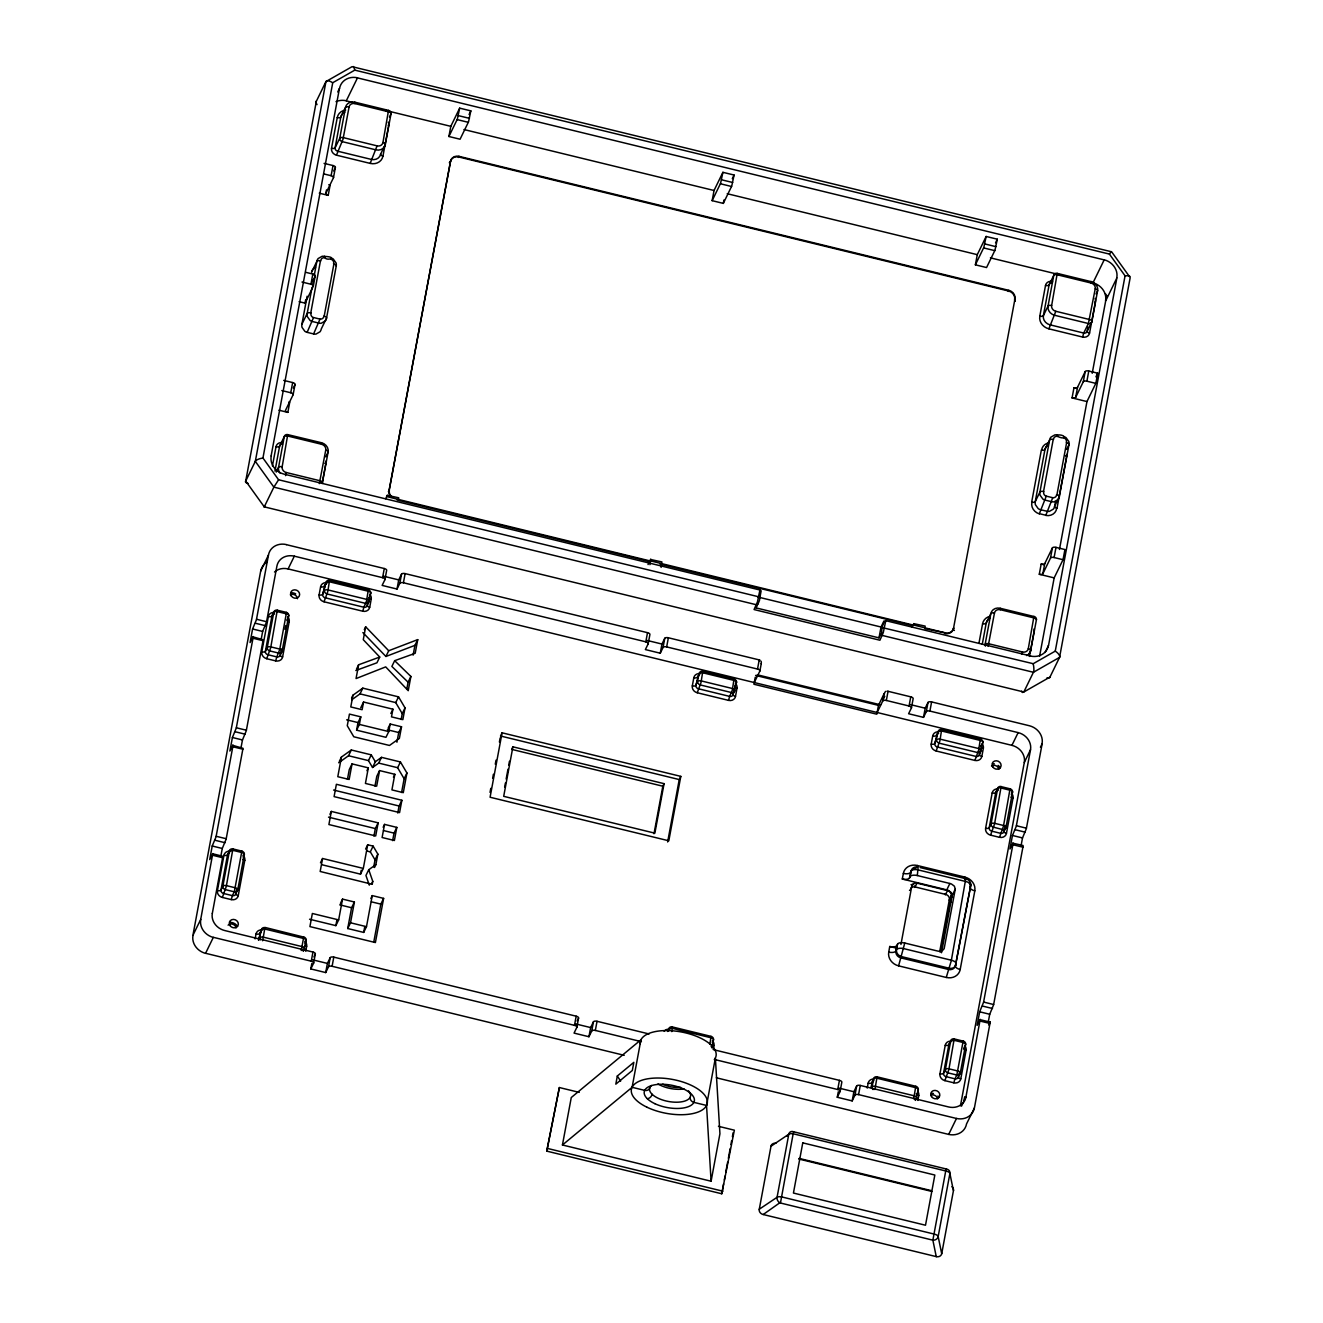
<?xml version="1.0" encoding="UTF-8"?>
<svg xmlns="http://www.w3.org/2000/svg" width="1323" height="1323" viewBox="0 0 1323 1323"><rect width="100%" height="100%" fill="white"/><g stroke="black" fill="none" stroke-linecap="round" stroke-linejoin="round"><path stroke-width="1.5" d="M1030.518 655.96L885.782 620.685C882.921 621.165 880.407 632.559 882.259 635.437L1033.428 672.282L1059.558 657.382L1130.189 277.598L1111.634 251.8L352.067 66.663L325.954 81.563L316.346 101.276L245.714 481.059L264.269 506.858L1023.82 691.995L1049.949 677.095L1059.558 657.382M458.37 156.494L458.453 157.42L459.114 156.362L1008.903 290.365A7.607 6.764 26 0 1 1014.973 298.866L953.47 628.574A4.63 2.067 10.5 0 0 954.396 630.459M1008.176 290.498L1008.308 291.424L1008.903 290.365M945.284 893.62L945.333 894.844L947.549 890.594L917.021 883.152A4.63 4.101 26 0 0 911.795 886.129L900.946 944.457M964.599 879.299L964.93 877.099L917.269 865.49A12.271 10.882 26 0 0 903.361 873.445L902.286 879.018L946.772 889.866A8.517 7.558 26 0 1 948.442 890.429L951.27 892.562L952.196 895.125L941.513 952.742M920.113 867.557L965.773 878.704A6.168 5.474 26 0 1 970.735 885.567L955.471 965.525A6.135 5.441 26 0 1 948.508 969.478L900.847 957.885A6.135 5.441 26 0 1 895.919 951.005L897.556 944.126A6.168 2.762 10.5 0 1 904.767 943.034L937.329 950.972A8.517 7.558 26 0 0 939.065 951.22L942.389 950.609L944.159 948.707L955.272 889.122L954.379 886.178L951.551 884.062A8.517 7.558 26 0 0 949.881 883.483L917.319 875.545A6.168 2.762 10.5 0 0 910.108 876.653L909.496 877.926A6.168 2.762 10.5 0 1 902.286 879.018M914.805 885.864L914.805 887.402L917.021 883.152M916.988 867.293L917.269 865.49M1052.331 282.394L1052.463 281.485A6.135 5.441 26 0 0 1045.517 285.47L1039.795 316.18A3.093 1.373 10.5 0 0 1043.384 315.618L1048.048 306.076L1053.753 275.366A3.093 2.745 26 0 1 1057.242 273.381L1051.653 305.53A5.143 4.564 26 0 0 1055.804 311.285L1089.524 319.521A3.093 1.373 10.5 0 1 1091.888 321.522L1087.225 331.064A3.059 2.729 26 0 1 1083.735 333.049L1082.611 337.051L1048.891 328.832A11.279 10.022 26 0 1 1039.828 316.18M881.019 633.717L879.001 637.868L756.128 607.919C756.591 605.223 761.965 598.856 758.674 596.789L278.591 479.769L262.946 458.006L332.734 82.721L354.779 70.136L1109.402 254.082L1125.063 275.829L1055.258 651.131A6.466 2.944 35.8 0 1 1059.789 656.985M324.631 256.232C324.267 262.334 340.259 257.059 324.532 256.414A6.119 5.424 26 0 0 322.068 256.298L318.148 258.547A8.054 7.144 26 0 0 316.875 261.359L311.583 272.191A8.054 7.144 26 0 1 312.856 269.379L315.519 267.444M1053.555 439.434A3.787 3.357 26 0 1 1057.408 436.309C1066.785 440.906 1065.958 434.027 1057.275 435.019A6.119 5.424 26 0 0 1054.811 434.903L1050.892 437.152A8.054 7.144 26 0 0 1049.619 439.964L1044.955 449.506L1035.264 501.599A8.054 7.144 26 0 0 1035.429 504.758L1038.224 508.644A6.119 5.424 26 0 0 1040.506 509.686L1046.973 511.257A6.119 5.424 26 0 0 1049.42 511.373L1053.356 509.123A8.054 7.144 26 0 0 1054.629 506.312L1059.293 496.77L1068.984 444.677A8.054 7.144 26 0 0 1068.819 441.518L1066.024 437.632A6.119 5.424 26 0 0 1063.742 436.59L1063.791 436.491M268.453 555.114L260.681 571.056L192.91 935.378L200.699 919.435L212.771 853.583L209.712 859.586L212.226 846.009L216.062 836.798L232.848 746.519L232.914 745.047L229.888 751.067L232.418 737.506L236.288 728.03L253.073 637.785L253.106 636.528L250.064 642.565L252.594 628.987L256.414 619.776L268.453 555.114A15.975 14.189 26 0 1 286.396 544.58M345.7 110.041A11.279 10.022 26 0 0 337.249 117.598L331.511 148.308A3.093 1.373 10.5 0 0 335.116 147.746L339.779 138.204L345.485 107.477A3.093 1.373 10.5 0 1 349.09 106.931A5.143 4.564 26 0 1 354.928 103.607L354.812 102.169A8.269 7.343 26 0 0 345.485 107.477L340.821 117.036L335.116 147.746A3.059 2.729 26 0 0 337.58 151.186L371.316 159.405A8.269 7.343 26 0 0 380.644 154.08L385.291 144.538L391.013 113.828A3.093 2.745 26 0 0 388.532 110.388L354.812 102.169M212.325 913.383L222.859 856.295L212.556 853.732M220.842 856.213L222.281 848.473L226.117 839.245L243.002 748.305L232.683 745.329M241.018 747.71L242.473 739.954L246.293 730.743L263.178 639.786L252.875 636.81M325.772 456.832L328.104 452.053A3.093 1.373 10.5 0 0 325.756 450.052A5.143 4.564 26 0 0 321.588 444.296L321.539 442.742A8.269 7.343 26 0 1 328.104 452.053L322.399 482.763A3.093 2.745 26 0 1 322.134 483.474M398.57 499.482L398.703 497.795L387.275 495.331L385.638 498.705M649.94 564.656L650.751 559.199L648.038 564.557M925.042 627.813L925.157 626.093L913.763 623.646L912.109 627.036M1057.391 436.458L1057.391 434.837M1091.078 283.023L1091.012 281.485A8.269 7.343 26 0 1 1097.594 290.812L1091.888 321.522A3.093 2.745 26 0 1 1088.399 323.507L1083.735 333.049L1050.015 324.83A8.269 7.343 26 0 1 1043.384 315.618L1049.106 284.908L1053.753 275.366A3.093 1.373 10.5 0 1 1057.358 274.804L1091.078 283.023A5.143 4.564 26 0 1 1095.229 288.794A3.093 1.373 10.5 0 1 1097.594 290.812L1096.039 293.987M961.49 1106.177L965.922 1097.065L980.211 1019.371L977.151 1025.375L979.665 1011.797L983.551 1002.321L1012.905 844.487L1013.005 843.032L1009.945 849.035L1012.459 835.475L1016.279 826.263L1030.518 749.728A15.396 13.66 26 0 0 1018.148 732.611L929.904 711.079A3.093 1.373 10.5 0 0 926.298 711.625L923.504 717.364L908.603 713.742L911.415 708.003L913.118 698.842A3.093 1.373 10.5 0 0 910.753 696.841L888.047 691.301A3.093 1.373 10.5 0 0 887.27 691.168M716.338 1077.782L948.69 1134.406A15.975 14.189 26 0 0 966.534 1123.938L974.406 1108.013L990.249 1021.819L988.595 1024.945M988.281 1022.001L989.72 1014.261L993.606 1004.769L1023.026 846.488L1023.043 845.496L1012.79 843.198M245.714 481.059L255.322 461.363L325.954 81.563M271.116 455.922L339.449 88.443L337.729 91.982M272.439 465.911L276.011 446.711A6.135 5.441 26 0 1 282.394 442.643M299.097 301.677L305.051 303.132L305.679 299.742M328.799 184.707A3.093 1.373 10.5 0 0 330.105 185.17L328.203 195.357A3.093 1.373 10.5 0 1 325.855 193.34L326.483 189.95M331.031 257.886L330.982 258.002A6.119 5.424 26 0 1 333.28 259.027L336.059 262.913A8.054 7.144 26 0 1 336.224 266.072L326.533 318.165L321.257 328.997A8.054 7.144 26 0 1 319.984 331.808L316.048 334.058A6.119 5.424 26 0 1 313.601 333.925L307.134 332.354A6.119 5.424 26 0 1 304.852 331.312L302.057 327.442A8.054 7.144 26 0 1 301.909 324.267L307.118 296.22M274.969 471.12L279.616 446.165L284.28 436.607A3.093 2.745 26 0 1 287.752 434.622L282.163 466.771A5.143 4.564 26 0 0 286.314 472.526L320.034 480.762A3.093 1.373 10.5 0 1 322.399 482.763M288.943 401.944A3.093 1.373 10.5 0 0 289.737 402.209L287.852 412.379A3.093 1.373 10.5 0 1 285.487 410.378L293.111 394.75A3.093 1.373 10.5 0 0 290.762 392.749L292.648 382.562L283.717 380.396M305.051 303.132L313.303 286.231A3.093 1.373 10.5 0 0 310.938 284.23L312.823 274.059L305.679 272.306M325.855 193.34L333.479 177.712A3.093 1.373 10.5 0 0 331.114 175.711L333.016 165.54L324.069 163.374M312.03 287.405L307.184 313.452A8.054 7.144 26 0 0 307.349 316.61L310.128 320.497A6.119 5.424 26 0 0 312.426 321.522L318.876 323.11A6.119 5.424 26 0 0 321.34 323.225L325.26 320.976A8.054 7.144 26 0 0 326.533 318.165A3.093 1.373 10.5 0 0 324.185 316.164L333.876 264.071A3.093 1.373 10.5 0 1 336.224 266.072M312.774 283.403L313.518 279.385M314.262 275.382L316.858 261.359A3.093 1.373 10.5 0 1 320.464 260.813L310.773 312.889A3.093 1.373 10.5 0 0 307.184 313.452L301.892 324.267M293.111 394.75L295.012 384.563A3.093 1.373 10.5 0 0 292.648 382.562M313.303 286.231L315.188 276.06A3.093 1.373 10.5 0 0 312.823 274.059M333.479 177.712L335.364 167.541A3.093 1.373 10.5 0 0 333.016 165.54M349.09 106.931L342.988 139.345L336.455 155.171L370.175 163.391A11.279 10.022 26 0 0 382.959 156.081L388.714 125.371A3.093 1.373 10.5 0 1 388.168 125.222M261.21 639.191L262.649 631.435L266.469 622.223L276.92 566.046A15.396 13.66 26 0 1 294.334 556.189M238.223 895.638A6.135 5.441 26 0 1 231.277 899.607L222.347 897.441A6.135 5.441 26 0 1 217.419 890.561L223.951 855.303A3.093 1.373 10.5 0 0 227.556 854.741A3.059 2.729 26 0 1 229.59 852.74M266.75 658.705A6.135 5.441 26 0 1 261.805 651.842L268.354 616.568A6.135 5.441 26 0 1 274.44 612.466M236.619 889.717L235.891 893.637A3.059 2.729 26 0 1 232.401 895.621L231.277 899.623M281.386 649.047L280.278 654.918A3.059 2.729 26 0 1 276.805 656.903L275.68 660.888L266.733 658.722L270.702 647.708L277.301 610.201A3.093 2.745 26 0 0 273.811 612.185L271.943 616.022L265.394 651.28A3.059 2.729 26 0 0 267.874 654.72L276.805 656.903L279.699 649.61L286.529 612.4L277.301 610.201M285.024 629.45L285.751 625.531M243.002 855.253A6.135 5.441 26 0 1 244.788 860.38L238.239 895.638A3.093 1.373 10.5 0 1 235.891 893.637L237.76 889.817L244.308 854.542A3.093 2.745 26 0 0 241.844 851.119L232.898 848.936A3.093 2.745 26 0 0 229.425 850.921L227.556 854.741L220.991 890.015A3.059 2.729 26 0 0 223.471 893.438L232.401 895.638L234.336 891.685L241.894 851.003M275.68 660.872A6.135 5.441 26 0 0 282.626 656.919L289.208 621.645A6.135 5.441 26 0 0 287.819 616.965M325.756 450.052L319.339 483.606M322.233 482.796L325.805 463.612A11.279 10.022 26 0 0 325.905 461.099M255.107 938.883L256.017 934.005A3.093 1.373 10.5 0 0 259.622 933.459A3.059 2.729 26 0 1 261.359 931.541M369.696 607.24A6.135 5.441 26 0 1 362.75 611.209L324.036 601.783A6.135 5.441 26 0 1 319.108 594.92L320.596 586.767A3.093 1.373 10.5 0 0 324.201 586.221A3.059 2.729 26 0 1 326.07 584.253M258.415 939.975L261.491 929.622A3.093 2.745 26 0 1 264.964 927.638L262.632 940.752M448.91 136.501L450.796 126.33L459.676 108.155L470.839 110.867L468.524 121.865L460.073 139.229L448.91 136.501L457.345 119.153L459.676 108.155M367.976 601.998L367.364 605.239A3.059 2.729 26 0 1 363.891 607.224L362.75 611.226M388.367 491.61A4.63 2.067 10.5 0 0 389.028 490.982L450.531 161.29L389.028 490.982A7.607 6.764 26 0 0 390.765 496.869M367.695 844.802L363.312 868.417L322.58 858.495L320.166 871.477L372.226 884.293L372.772 881.35L368.737 869.74L375.881 864.63L377.849 854.129L373.119 846.125L367.695 844.802L365.595 849.101M331.345 811.429L328.898 824.543L375.699 835.954L378.146 822.84L331.345 811.429L329.94 814.307M375.335 761.767L371.267 754.854L351.323 749.992L341.45 757.037L337.795 776.7L349.156 779.462L352.05 763.884L368.323 767.853L365.429 783.431L376.675 786.176L379.585 770.581L394.833 774.302L391.922 789.897L403.283 792.659L406.938 772.996L400.439 761.965L381.504 757.351L375.335 761.767L372.54 767.505L368.472 760.609L348.528 755.747L338.655 762.776M352.96 695.187L350.777 706.945L362.122 709.707L363.56 702.033L392.931 709.194L391.492 716.868L402.853 719.629L405.036 707.888L398.537 696.857L362.816 688.142L352.96 695.187L351.554 698.064M394.667 660.69L415.19 653.297L417.737 639.621L388.714 650.734L365.677 626.804L363.279 639.687L379.734 657.051L358.616 664.774L356.052 678.567L385.704 666.891L408.228 690.689L410.891 676.45L394.667 660.69L391.873 666.428L408.079 682.188L406.756 689.316M305.745 951.237L306.655 946.342A6.135 5.441 26 0 0 304.869 941.215M369.845 594.424A6.135 5.441 26 0 1 371.217 599.104L369.729 607.257A3.093 1.373 10.5 0 1 367.364 605.239L370.738 593.283A3.093 2.745 26 0 0 368.274 589.843L329.543 580.4A3.093 2.745 26 0 0 326.07 582.385L322.68 594.358A3.059 2.729 26 0 0 325.16 597.781L363.875 607.24L366.504 601.105L368.323 589.744M649.13 1033.974L597.037 1021.29A3.093 1.373 10.5 0 0 593.432 1021.836L591.728 1030.997L588.933 1036.736L574.05 1033.098L576.845 1027.359L578.548 1018.197A3.093 1.373 10.5 0 0 576.183 1016.196L333.793 957.124A3.093 1.373 10.5 0 0 330.204 957.67L328.501 966.832L325.69 972.57L310.806 968.932L313.601 963.194A3.093 1.373 10.5 0 0 311.252 961.193L312.956 952.047L224.712 930.532A15.396 13.66 26 0 1 212.308 913.383M759.518 660.987L759.948 660.127A3.093 1.373 10.5 0 0 759.22 659.912L668.363 637.769A3.093 1.373 10.5 0 0 664.758 638.314L663.055 647.476L660.26 653.215L645.376 649.576L648.171 643.838L649.874 634.676A3.093 1.373 10.5 0 0 647.509 632.675L405.119 573.603A3.093 1.373 10.5 0 0 401.531 574.149L399.827 583.311L397.016 589.049L382.132 585.411L384.927 579.672A3.093 1.373 10.5 0 0 382.579 577.671L384.282 568.526L286.38 544.663M310.806 968.932L311.831 963.442M347.436 779.363L349.255 769.622L352.05 763.884M390.169 724.012L388.764 731.586L385.952 737.324L356.598 730.164L358.004 722.59L360.799 716.851L349.437 714.089L347.271 725.732L353.787 736.762L389.491 745.461L399.364 738.416L401.531 726.774L390.169 724.012L388.069 728.312M313.601 963.194L315.304 954.048A3.093 1.373 10.5 0 0 312.956 952.047M384.927 579.672L386.63 570.527A3.093 1.373 10.5 0 0 384.282 568.526M356.598 730.164L359.393 724.425L360.799 716.851M325.69 972.57L327.393 963.409L330.204 957.67M397.016 589.049L398.719 579.887L401.531 574.149M309.565 919.237L335.86 925.637L336.902 919.965M338.655 919.898L342.525 899.111L354.399 902.005L350.529 922.793L347.717 928.531L363.693 932.417L366.488 926.679L372.259 895.605L383.62 898.383L375.401 942.555L309.913 926.596L312.36 913.482L338.655 919.898L335.86 925.637M328.501 966.832A3.093 1.373 10.5 0 1 332.106 966.286L333.793 957.124M399.827 583.311A3.093 1.373 10.5 0 1 403.432 582.765L405.119 573.603M347.717 928.531L351.587 907.743L354.399 902.005M374.971 786.077L376.774 776.336L379.585 770.581M321.721 864.696L360.517 874.156L361.245 870.22M373.946 836.07L375.335 828.578L378.146 822.84M373.731 866.863L375.037 859.867L377.849 854.129M396.917 742.22L398.719 732.529L401.531 726.774M401.15 719.497L402.242 713.626L405.036 707.888M413.123 655.133L414.926 645.359L417.737 639.621M363.693 932.417L364.768 926.596M384.546 824.394L382.099 837.509L394.386 840.502L396.817 827.388L384.546 824.394L383.141 827.272M373.731 942.274L380.826 904.122L383.62 898.383M392.633 840.618L394.022 833.126L396.817 827.388M397.76 813.033L399.066 806.005L401.878 800.266L336.389 784.291L334.091 796.611L399.579 812.587L401.878 800.266M401.58 792.51L404.143 778.751L406.938 772.996M490.039 792.378L490.783 788.343M492.652 778.271L493.413 774.253M495.282 764.181L496.026 760.163M499.399 742.038L500.144 738.002M502.079 732.81L490.089 797.24L668.81 840.8L680.799 776.369L502.079 732.81L500.524 736.001L679.245 779.561L680.799 776.369M504.658 786.987L505.403 783.034M506.147 779.065L507.982 769.176M508.71 765.207L509.454 761.254M512.911 746.817L503.699 796.33L654.868 833.176L664.08 783.663L512.911 746.817L511.67 749.364L662.823 786.209L664.08 783.663M712.154 200.666L714.04 190.495L722.904 172.321L734.083 175.033L731.751 186.03L723.317 203.395L712.154 200.666L720.588 183.302L722.904 172.321M718.455 1126.303L734.364 1130.189L721.763 1193.776L546.763 1151.126L559.364 1087.539L579.259 1092.385M723.317 203.395L723.946 200.005M546.763 1151.126L559.364 1087.539M576.845 1027.359A3.093 1.373 10.5 0 0 574.48 1025.358L576.183 1016.196M648.171 643.838A3.093 1.373 10.5 0 0 645.806 641.837L647.509 632.675M661.12 567.369L661.913 561.928L650.519 559.48M562.44 1144.99L571.271 1097.528L640.911 1039.828L632.096 1087.308L562.44 1144.99L711.096 1181.224L719.927 1133.761L715.379 1057.987L706.548 1105.449L711.096 1181.224M588.933 1036.736L590.637 1027.574L593.432 1021.836M660.26 653.215L661.963 644.053L664.758 638.314M591.728 1030.997A3.093 1.373 10.5 0 1 595.333 1030.435L597.037 1021.29M663.055 647.476A3.093 1.373 10.5 0 1 666.66 646.914L668.363 637.769M653.992 833.738L662.823 786.209M617.328 1076.012L615.823 1084.149L632.311 1070.472L633.833 1062.336L617.328 1076.012L620.636 1081.106M735.423 683.346A6.135 5.441 26 0 1 736.994 688.258L735.505 696.411A6.135 5.441 26 0 1 728.526 700.363L697.254 692.756A6.135 5.441 26 0 1 692.326 685.876L693.814 677.74A6.135 5.441 26 0 1 700.495 673.721M667.635 841.974L679.245 779.561M734.05 689.515L733.14 694.41A3.059 2.729 26 0 1 729.651 696.378L728.526 700.38M671.786 1031.609L672.282 1026.929A3.093 2.745 26 0 0 668.793 1028.914L667.553 1031.46M756.128 607.919L756.806 604.297M271.232 455.939A16.091 14.288 26 0 0 283.8 474.064L759.931 590.008L757.418 601.948L754.077 609.556L879.927 640.233L883.268 632.626L885.782 620.685M759.865 597.731L761.138 590.885L759.931 590.008M755.268 677.211L753.945 684.256L876.818 714.205L878.455 705.374L884.128 693.665M754.275 682.552L759.865 671.059A3.093 1.373 10.5 0 0 757.517 669.058L759.22 659.912M759.865 671.059L761.254 663.716M709.905 1044.31L710.997 1036.356A3.093 2.745 26 0 1 713.477 1039.795L711.956 1047.932M713.362 1048.891L713.973 1045.633A6.135 5.441 26 0 0 712.386 1040.705M721.763 1193.776L723.598 1183.936M724.326 1179.984L725.054 1176.048M725.798 1172.112L727.617 1162.272M728.361 1158.336L730.18 1148.496M730.924 1144.544L731.652 1140.608M732.38 1136.672L733.124 1132.736M759.27 1209.288L770.995 1146.231L788.789 1134.224A4.63 3.771 56 0 1 793.535 1131.76L780.603 1202.227L763.189 1214.514A4.746 4.217 26 0 1 759.187 1209.288L777.064 1197.298A4.63 2.067 10.5 0 1 781.976 1196.984L934.567 1234.177A4.63 2.067 10.5 0 1 938.172 1236.558L941.711 1253.757A4.746 4.217 26 0 1 936.287 1256.618L763.189 1214.514M879.001 637.868L881.019 627.019L883.979 620.95M877.132 712.502L882.739 701.008L884.078 693.864M882.739 701.008A3.093 1.373 10.5 0 1 886.344 700.462L888.047 691.301M975.382 264.832L977.284 254.661L986.148 236.47L997.31 239.198L994.995 250.196L986.561 267.544L975.382 264.832L983.816 247.467L986.148 236.47M965.939 1097.081A15.396 13.66 26 0 1 948.525 1106.938L860.281 1085.439A3.093 1.373 10.5 0 0 856.676 1086.001L854.972 1095.146L852.177 1100.901L837.277 1097.263L840.088 1091.525A3.093 1.373 10.5 0 0 837.724 1089.524L839.427 1080.362L713.229 1049.602M911.415 708.003A3.093 1.373 10.5 0 0 909.05 706.002L910.753 696.841M837.277 1097.263L838.302 1091.773M840.088 1091.525L841.792 1082.363A3.093 1.373 10.5 0 0 839.427 1080.362M852.177 1100.901L853.881 1091.74L856.676 1086.001M923.504 717.364L925.207 708.218L928.002 702.48A3.093 1.373 10.5 0 1 931.607 701.918L1029.509 725.781A15.975 14.189 26 0 1 1042.061 743.658M926.298 711.625L928.002 702.48M854.972 1095.146A3.093 1.373 10.5 0 1 858.577 1094.601L860.281 1085.439M929.904 711.079L931.607 701.918M965.773 878.704L951.287 960.746L946.259 977.465L898.598 965.856A12.271 10.882 26 0 1 888.742 952.113L889.734 946.507A6.168 2.762 10.5 0 0 896.944 945.416M867.226 1088.085L868.136 1083.206A6.135 5.441 26 0 1 873.908 1079.072M936.138 750.984L939.892 740.863L941.662 729.601A3.093 2.745 26 0 0 938.172 731.586L934.799 743.559A3.059 2.729 26 0 0 937.279 746.982L975.994 756.425A3.059 2.729 26 0 0 979.467 754.441L982.857 742.484A3.093 2.745 26 0 0 980.376 739.044L978.607 750.306L974.869 760.427L936.138 750.984A6.135 5.441 26 0 1 931.21 744.105L932.715 735.968A6.135 5.441 26 0 1 938.784 731.851M909.496 877.926L911.15 871.047A6.168 5.474 26 0 1 918.129 867.078L917.319 875.545M870.832 1087.539L873.593 1078.824A3.093 2.745 26 0 1 877.083 1076.839L874.9 1089.507M897.556 944.126L895.903 951.005A6.168 2.762 10.5 0 1 888.692 952.097M910.108 876.653L911.15 871.047A6.168 2.762 10.5 0 1 918.36 869.955L966.022 881.565A6.168 2.762 10.5 0 1 970.735 885.567L955.471 965.525A6.168 2.762 10.5 0 0 960.184 969.527A12.271 10.882 26 0 1 946.259 977.432M873.015 1089.557A3.093 2.745 26 0 1 872.089 1086.96L873.593 1078.824A3.093 1.373 10.5 0 1 877.199 1078.278L915.929 1087.721A3.093 1.373 10.5 0 1 918.278 1089.722L915.516 1100.405M904.767 943.034L898.598 965.856M979.02 642.879L982.592 623.695A11.279 10.022 26 0 1 990.034 616.32M982.278 644.251L986.197 623.15L990.861 613.591A8.269 7.343 26 0 1 1000.188 608.266L1000.304 609.705L1034.024 617.924A3.093 1.373 10.5 0 1 1036.389 619.925L1030.667 650.635L1028.335 655.414M985.486 646.17A3.093 2.745 26 0 1 985.139 644.301L990.861 613.591A3.093 1.373 10.5 0 1 994.466 613.045A5.143 4.564 26 0 1 1000.304 609.721M994.466 613.045L988.132 646.335M939.661 951.865L949.385 899.574L951.254 895.737A4.63 4.101 26 0 0 947.549 890.594M940.785 952.064L951.254 895.737M980.078 751.183L979.483 754.441A3.093 1.373 10.5 0 0 981.831 756.442A6.135 5.441 26 0 1 974.869 760.411M917.864 1100.422L918.774 1095.543A3.093 1.373 10.5 0 1 916.409 1093.542M981.831 756.442L983.353 748.305A6.135 5.441 26 0 0 982.327 744.088M964.897 1045.898A6.135 5.441 26 0 1 966.071 1050.363L960.796 1078.857A6.135 5.441 26 0 1 953.833 1082.809L944.887 1080.643A6.135 5.441 26 0 1 939.958 1073.78L945.234 1045.286A6.135 5.441 26 0 1 951.915 1041.267M990.547 835.144L994.549 823.964L1001.164 786.524A3.093 2.745 26 0 0 997.625 788.624L995.756 792.444L989.207 827.702A3.059 2.729 26 0 0 991.688 831.142L1000.618 833.325A3.059 2.729 26 0 0 1004.091 831.34L1005.96 827.52L1012.525 792.245A3.093 2.745 26 0 0 1010.044 788.806L1003.446 826.313L999.493 837.31L990.547 835.144A6.135 5.441 26 0 1 985.618 828.264L992.167 792.99A6.135 5.441 26 0 1 998.253 788.888M960.184 969.527L974.819 890.859A6.168 2.762 10.5 0 1 970.106 886.857A6.135 5.441 26 0 0 969.081 882.623M1054.166 577.886L1039.283 574.265L1041.168 564.078A3.093 1.373 10.5 0 0 1044.773 563.532L1052.397 547.904A3.093 1.373 10.5 0 1 1055.986 547.358L1064.932 549.541L1063.03 559.712L1054.166 577.886L1039.58 656.307M1086.96 401.564L1072.06 397.925L1073.962 387.755A3.093 1.373 10.5 0 0 1077.567 387.209L1085.191 371.581A3.093 1.373 10.5 0 1 1088.779 371.019L1097.726 373.202L1095.824 383.372L1086.96 401.564L1059.458 549.475M1055.374 502.31L1054.629 506.312A3.093 1.373 10.5 0 0 1056.994 508.313L1066.669 456.237A3.093 1.373 10.5 0 1 1065.627 455.873M1087.936 327.228L1087.225 331.064A3.093 1.373 10.5 0 0 1089.573 333.065A6.135 5.441 26 0 1 1082.611 337.034M985.139 644.301A3.093 1.373 10.5 0 1 988.744 643.755L1022.464 651.974A5.143 4.564 26 0 0 1028.302 648.634L1033.958 616.386A3.093 2.745 26 0 1 1036.389 619.925M1095.229 288.811L1088.399 323.507L1054.679 315.287A8.269 7.343 26 0 1 1048.048 306.076A3.093 1.373 10.5 0 1 1051.653 305.53M1039.283 574.265A3.093 1.373 10.5 0 0 1042.871 573.702L1044.773 563.532M1072.06 397.925A3.093 1.373 10.5 0 0 1075.665 397.38L1077.567 387.209M1029.443 656.44L1034.073 631.484A6.135 5.441 26 0 0 1033.941 629.037M1089.573 333.065L1095.295 302.355A11.279 10.022 26 0 0 1095.146 298.337M1042.871 573.702L1050.495 558.074L1052.397 547.904M1075.665 397.38L1083.289 381.752L1085.191 371.581M1050.495 558.074A3.093 1.373 10.5 0 1 1054.1 557.529L1055.986 547.358M1083.289 381.752A3.093 1.373 10.5 0 1 1086.894 381.189L1088.779 371.019M959.142 1073.052L958.431 1076.856A3.059 2.729 26 0 1 954.958 1078.824L953.833 1082.826M1005.199 825.469L1004.091 831.34A3.093 1.373 10.5 0 0 1006.456 833.341A6.135 5.441 26 0 1 999.493 837.294M1006.456 833.341L1013.021 798.067A6.135 5.441 26 0 0 1011.434 793.155M1092.219 373.284L1105.681 300.9L1116.877 277.929L1048.544 645.409L1045.087 652.471M960.465 1105.763L1024.3 762.495L1030.518 749.728M963.938 1100.769L964.682 1096.734M941.711 1253.757L953.436 1190.7L949.897 1173.484A4.63 4.068 -11.6 0 0 946.11 1168.953L793.535 1131.76M1021.075 845.678L1022.514 837.922L1026.334 828.711L1042.16 743.691L1040.424 747.23M307.134 332.354L313.551 317.537L320.001 319.108A3.787 3.357 26 0 0 323.837 316.131M286.314 472.543L285.536 475.635M320.001 319.108L313.601 333.925M222.347 897.441L226.299 886.427L232.898 848.936M370.175 163.391L377.088 145.861A5.143 4.564 26 0 0 382.926 142.537M324.036 601.783L327.773 591.679L329.543 580.4M697.254 692.756L700.992 682.635L702.778 671.373A3.093 2.745 26 0 0 699.288 673.357L695.915 685.331A3.059 2.729 26 0 0 698.379 688.754L729.651 696.394L732.281 690.259L734.05 678.997A3.093 2.745 26 0 1 736.514 682.436L733.14 694.41A3.093 1.373 10.5 0 0 735.505 696.411M1048.891 328.832L1055.804 311.302M1052.744 497.713L1045.832 515.242L1039.382 513.671L1046.295 496.142L1052.744 497.713A3.787 3.357 26 0 0 1056.581 494.736M1022.464 651.974L1021.935 654.257M944.887 1080.643L948.856 1069.629L954.197 1038.919A3.093 2.745 26 0 0 950.708 1040.903L948.839 1044.74L943.547 1073.218A3.059 2.729 26 0 0 946.028 1076.641L954.958 1078.84L956.827 1075.004L963.177 1040.986A3.093 2.745 26 0 1 965.608 1044.542L960.3 1073.019L958.431 1076.856A3.093 1.373 10.5 0 0 960.796 1078.857M758.162 603.768L756.409 604.76L273.878 487.145L255.322 461.363M913.713 1098.702L915.797 1086.282A3.093 2.745 26 0 1 918.278 1089.722M301.231 950.526L303.744 936.998A3.093 2.745 26 0 1 306.159 940.521L303.414 951.204M731.569 186.493L720.39 183.765M924.827 628.607L945.201 632.857L913.879 625.084L913.763 623.646M264.187 507.007L273.878 487.145M333.677 171.014L335.364 167.541M389.458 117.003L391.013 113.828A3.093 1.373 10.5 0 0 388.648 111.827L354.928 103.607M312.708 281.137L315.188 276.06M293.309 388.036L295.012 384.563M276.226 472.096L278.558 467.317L284.28 436.607A3.093 1.373 10.5 0 1 287.868 436.061L321.605 444.28M469.07 114.506L470.839 110.867M274.506 571.999A15.396 13.66 26 0 1 288.1 568.94L294.334 556.173L382.579 577.671M287.471 618.37L288.712 615.823A3.093 2.745 26 0 0 286.231 612.384M369.497 595.83L370.738 593.283A3.093 1.373 10.5 0 0 368.389 591.282L329.659 581.839A3.093 1.373 10.5 0 0 326.07 582.385L322.68 594.358A3.093 1.373 10.5 0 1 319.091 594.903M243.068 857.106L244.308 854.542A3.093 1.373 10.5 0 0 241.96 852.541L233.013 850.375A3.093 1.373 10.5 0 0 229.425 850.921L222.859 886.178L220.991 890.015A3.093 1.373 10.5 0 1 217.385 890.561M364.272 629.682L365.677 626.804M356.515 669.074L358.616 664.774M351.802 699.751L360.021 693.88L362.816 688.142M379.734 657.051L376.939 662.79L355.821 670.513M360.749 707.772L363.56 702.033M362.866 632.559L385.919 656.473L388.714 650.734M339.349 761.353L341.45 757.037M348.528 755.747L351.323 749.992M258.729 940.322L261.491 929.622A3.093 1.373 10.5 0 1 265.08 929.077L303.81 938.52A3.093 1.373 10.5 0 1 306.159 940.521L304.918 943.067M402.242 713.626L395.726 702.596L398.537 696.857M390.831 713.494L392.931 709.194M368.472 760.609L371.267 754.854M408.079 682.188L410.891 676.45M320.48 862.794L322.58 858.495M366.934 770.714L368.323 767.853M372.54 767.505L378.709 763.09L381.504 757.351M404.143 778.751L397.628 767.704L400.439 761.965M393.427 777.18L394.833 774.302M313.915 956.909L315.304 954.048M340.424 903.411L342.525 899.111M375.037 859.867L370.324 851.863L373.119 846.125M360.517 874.156L363.312 868.417M368.737 869.74L365.942 875.479L369.299 885.153M374.492 867.508L375.881 864.63M371.383 884.227L372.772 881.35M370.87 898.482L372.259 895.605M732.297 178.671L734.083 175.033M734.662 686.257L736.514 682.436A3.093 1.373 10.5 0 0 734.166 680.435L702.893 672.812A3.093 1.373 10.5 0 0 699.288 673.357L695.915 685.331A3.093 1.373 10.5 0 1 692.309 685.876M577.142 1021.075L578.548 1018.197M995.541 242.837L997.31 239.198M1015.32 301.181A4.63 2.067 10.5 0 1 1014.675 299.511L1014.989 298.866M712.237 1042.342L713.477 1039.795A3.093 1.373 10.5 0 0 711.113 1037.794L672.398 1028.351A3.093 1.373 10.5 0 0 668.793 1028.914M883.103 699.718L884.773 696.295M1095.94 376.84L1097.726 373.202M1066.652 449.456L1068.984 444.677A3.093 1.373 10.5 0 0 1066.619 442.676L1056.928 494.769A3.093 1.373 10.5 0 1 1059.293 496.77A8.054 7.144 26 0 1 1058.02 499.581L1054.084 501.83A6.119 5.424 26 0 1 1051.62 501.698L1045.17 500.127A6.119 5.424 26 0 1 1042.888 499.085L1040.093 495.215A8.054 7.144 26 0 1 1039.928 492.04L1049.619 439.964A3.093 1.373 10.5 0 1 1053.224 439.401L1043.533 491.495A3.093 1.373 10.5 0 0 1039.928 492.04L1035.264 501.599A3.093 1.373 10.5 0 1 1031.675 502.145L1041.35 450.068A3.093 1.373 10.5 0 0 1044.955 449.506A8.054 7.144 26 0 1 1046.228 446.694L1048.279 445.041M1023.82 691.995L1033.428 672.282M1024.316 762.495A15.396 13.66 26 0 0 1011.913 745.362L1018.148 732.595M946.772 889.866L949.881 883.483M952.163 895.489L955.272 889.122M1011.285 794.792L1012.525 792.245A3.093 1.373 10.5 0 0 1010.16 790.244L1001.23 788.061A3.093 1.373 10.5 0 0 997.625 788.624L991.076 823.882L989.207 827.702A3.093 1.373 10.5 0 1 985.602 828.264M963.739 1048.362L965.608 1044.542A3.093 1.373 10.5 0 0 963.243 1042.541L954.313 1040.358A3.093 1.373 10.5 0 0 950.708 1040.903L945.416 1069.397L943.547 1073.218A3.093 1.373 10.5 0 1 939.942 1073.763M948.69 1134.406L956.479 1118.464A15.975 14.189 26 0 0 974.307 1107.996M303.695 937.081L265.08 927.456M273.977 486.963L278.591 479.769M388.532 110.388L382.942 142.537A3.093 1.373 10.5 0 1 385.291 144.538A8.269 7.343 26 0 1 375.964 149.863L342.244 141.644A3.093 2.745 26 0 1 339.779 138.204A3.093 1.373 10.5 0 1 343.368 137.642L377.088 145.861M287.752 434.622L321.539 442.742M387.275 495.331L387.391 496.753L650.238 560.969M1090.962 281.601L1057.242 273.381M1033.908 616.485L1000.188 608.266M980.376 739.044L941.662 729.601M1001.114 786.623L1010.044 788.806M877.083 1076.839L915.797 1086.282M963.127 1041.102L954.197 1038.919M990.001 1022.084L979.946 1019.62M946.11 1168.953L932.864 1240.164L936.271 1256.701M882.722 627.73L1033.213 663.699L1055.258 651.131M1109.435 254.033L1111.32 251.602M265.228 506.444L264.484 507.321M787.119 1136.093L788.194 1135.366M385.919 656.473L414.926 645.359M458.287 115.614L469.45 118.342M721.515 179.779L732.694 182.491M984.759 243.928L995.921 246.657M457.163 119.599L468.325 122.328M983.634 247.93L994.797 250.642M352.199 102.301L346.279 100.862L357.475 77.892L1104.176 259.887L1092.98 282.857A16.091 14.288 26 0 1 1105.565 300.867M383.753 109.991L450.796 126.33M463.976 129.538L714.04 190.495M727.22 193.704L977.284 254.661M990.414 257.853L1059.442 274.688M323.97 173.975L331.114 175.711M319.273 193.175L328.203 195.357M1086.894 381.189L1095.824 383.372M1073.962 387.755L1076.939 388.482M302.008 282.047L310.938 284.23M1054.1 557.529L1063.03 559.712M1041.168 564.078L1044.145 564.805M281.816 390.566L290.762 392.749M278.905 410.196L287.852 412.379M650.635 560.919L913.102 625.035M397.115 499.978L649.94 561.597M659.962 564.045L912.787 625.663M758.145 597.07L881.019 627.019M383.835 576.266L398.719 579.887M647.079 640.431L661.963 644.053M910.307 704.58L925.207 708.218M403.432 582.765L645.806 641.837M666.66 646.914L757.517 669.058M886.344 700.462L909.05 706.002M757.252 674.78L880.605 704.845M755.598 675.425L878.455 705.374M288.116 568.923L1011.913 745.345M702.778 671.373L734.05 678.997M256.513 619.263L266.568 621.711M255.389 623.249L265.443 625.696M252.594 628.987L262.649 631.435M252.991 638.248L263.045 640.696M1016.395 825.734L1026.433 828.198M1015.254 829.736L1025.308 832.184M1012.459 835.475L1022.514 837.922M1012.856 844.736L1022.911 847.183M360.021 693.88L395.726 702.596M346.643 719.828L358.004 722.59M387.374 729.75L398.719 732.529M359.393 724.425L388.764 731.586M236.337 727.782L246.392 730.23M378.709 763.09L397.628 767.704M235.213 731.768L245.268 734.215M232.418 737.506L242.473 739.954M232.815 746.767L242.853 749.215M333.578 790.046L399.066 806.005M889.734 946.507L895.704 947.963M328.534 817.167L375.335 828.578M383.505 830.563L394.022 833.126M366.703 850.987L370.324 851.863M983.601 1002.073L993.639 1004.521M982.46 1006.059L992.515 1008.506M979.665 1011.797L989.72 1014.261M980.062 1021.058L990.117 1023.506M216.162 836.285L226.216 838.732M215.037 840.27L225.092 842.718M212.226 846.009L222.281 848.473M212.623 855.27L222.677 857.734M371.366 901.823L380.826 904.122M339.713 904.849L351.587 907.743M350.529 922.793L366.488 926.679M672.282 1026.929L710.997 1036.356M312.509 959.787L327.393 963.409M575.753 1023.952L590.637 1027.574M838.98 1088.101L853.881 1091.74M311.252 961.193L213.35 937.329L205.578 953.288L624.208 1055.324M332.106 966.286L574.48 1025.358M595.333 1030.435L641.407 1041.664M715.528 1059.74L837.724 1089.524M858.577 1094.601L956.479 1118.464M632.096 1087.308L644.748 1090.384A4.63 4.101 26 0 0 649.973 1087.407M706.548 1105.449L693.897 1102.373A4.63 4.101 26 0 1 690.193 1097.214M799.208 1158.419L931.359 1190.634M798.712 1158.998L931.921 1191.461M548.02 1148.562L723.003 1191.229M1105.416 293.772L1107.285 296.369M640.134 1043.764A38.549 17.232 10.5 0 1 683.66 1032.436A38.549 17.232 10.5 0 1 714.271 1059.706M684.024 1088.928A20.821 9.311 10.5 0 1 657.961 1083.95M688.506 1090.863A20.837 9.311 10.5 0 1 670.166 1101.761A20.837 9.311 10.5 0 1 651.528 1085.488M652.123 1094.237A4.63 3.44 -45.7 0 1 647.377 1098.735M680.568 1087.324A16.868 7.541 10.5 0 1 662.74 1084.215M1022.58 692.508A8.136 2.216 82.9 0 1 1021.637 691.234M248.062 483.342A8.136 3.026 -13.6 0 1 245.549 481.092M317.04 104.616A8.136 3.704 35.8 0 1 316.197 101.193M1050.082 677.194A8.136 3.704 35.8 0 1 1046.791 678.038M335.992 101.689A16.091 14.288 26 0 1 346.295 100.746M339.564 88.476A16.091 14.288 26 0 1 357.491 77.792M1104.192 259.788A16.091 14.288 26 0 1 1116.761 277.913M1048.428 645.376A16.091 14.288 26 0 1 1030.501 656.059M945.201 632.874A7.607 6.764 26 0 0 953.767 627.929L953.47 628.574A7.607 6.764 26 0 1 944.887 633.502M450.548 161.29A7.607 6.764 26 0 1 459.114 156.346M391.608 496.786A7.607 6.764 26 0 1 389.342 490.353M1125.03 275.912A6.466 2.398 -13.6 0 1 1129.908 276.358M353.291 66.514A6.466 1.753 82.9 0 1 354.746 70.202M1033.18 663.799A6.466 1.753 82.9 0 1 1033.577 672.15M255.372 461.082A6.466 2.398 -13.6 0 1 262.897 458.089M326.483 80.935A6.466 2.944 35.8 0 1 332.685 82.787M282.163 466.771A3.093 1.373 10.5 0 0 278.558 467.317A8.269 7.343 26 0 0 279.947 473.022M1028.318 648.634A3.093 1.373 10.5 0 1 1030.667 650.635A8.269 7.343 26 0 1 1026.681 655.563M1046.245 496.274A3.787 3.357 26 0 1 1043.847 491.627M1063.907 437.896A3.787 3.357 26 0 1 1066.288 442.544M331.147 259.291A3.787 3.357 26 0 1 333.545 263.938M313.501 317.685A3.787 3.357 26 0 1 311.103 313.038M320.811 260.829A3.787 3.357 26 0 1 324.648 257.704M325.805 463.612A3.093 1.373 10.5 0 1 324.747 463.248M276.011 446.711A3.093 1.373 10.5 0 0 279.616 446.165A3.059 2.729 26 0 1 282.51 444.098M982.592 623.695A3.093 1.373 10.5 0 0 986.197 623.15A8.269 7.343 26 0 1 990.199 618.221M1066.652 454.434A10.137 8.996 26 0 1 1066.404 456.154M1056.713 508.264A10.137 8.996 26 0 1 1045.815 515.457M1039.332 513.886A10.137 8.996 26 0 1 1031.94 502.227M1041.631 450.118A10.137 8.996 26 0 1 1048.626 442.924M1045.501 285.47A3.093 1.373 10.5 0 0 1049.106 284.908A3.059 2.729 26 0 1 1051.553 282.841M388.267 122.146A6.135 5.441 26 0 1 388.681 125.371M382.992 156.081A3.093 1.373 10.5 0 1 380.644 154.08M344.823 112.108A8.269 7.343 26 0 0 340.821 117.036A3.093 1.373 10.5 0 1 337.216 117.582M336.455 155.155A6.135 5.441 26 0 1 331.527 148.308M1095.295 302.355A3.093 1.373 10.5 0 1 1094.766 302.206M449.291 162.679A4.63 2.067 10.5 0 0 450.217 161.935A7.607 6.764 26 0 1 458.8 156.99L1008.589 291.01A7.607 6.764 26 0 1 1014.658 299.511M213.334 937.428A15.975 14.189 26 0 1 200.782 919.452M205.561 953.37A15.975 14.189 26 0 1 193.009 935.411M290.349 594.821A4.63 4.101 26 0 1 297.46 598.724M228.102 925.174A4.63 4.101 26 0 1 236.122 927.903M991.489 766.017A4.63 4.101 26 0 1 998.898 769.275M930.863 1095.229A4.63 4.101 26 0 1 937.594 1098.884M291.374 592.77A7.673 6.813 26 0 1 295.691 593.829M230.07 922.379A7.673 6.813 26 0 1 237.561 926.497M992.845 763.751A7.673 6.813 26 0 1 994.317 763.834M998.121 765.405A7.673 6.813 26 0 1 1000.337 767.869M931.541 1093.344A7.673 6.813 26 0 1 933.393 1093.509M937.941 1096.006A7.673 6.813 26 0 1 939.032 1097.478M260.763 571.073A15.975 14.189 26 0 1 267.014 562.126M884.409 693.699A3.605 3.506 35.5 0 1 885.864 691.317M761.023 661.186A3.605 3.308 -2.4 0 1 761.089 663.65M872.089 1086.96A3.093 1.373 10.5 0 1 875.694 1086.415L914.408 1095.857A3.093 1.373 10.5 0 1 916.773 1097.858A3.093 2.745 26 0 1 914.987 1099.793M983.353 748.305A3.093 1.373 10.5 0 1 980.971 746.834M737.01 688.258A3.093 1.373 10.5 0 1 734.927 687.232M1013.021 798.067A3.093 1.373 10.5 0 1 1010.937 797.041M223.967 855.303A6.135 5.441 26 0 1 230.913 851.334M306.655 946.342A3.093 1.373 10.5 0 1 304.918 945.614M371.234 599.104A3.093 1.373 10.5 0 1 368.819 597.351M261.789 651.842A3.093 1.373 10.5 0 0 265.394 651.28L267.263 647.46L273.811 612.185A3.093 1.373 10.5 0 1 277.417 611.639L286.347 613.822A3.093 1.373 10.5 0 1 288.712 615.823L282.146 651.098L280.278 654.918A3.093 1.373 10.5 0 0 282.642 656.919M268.354 616.568A3.093 1.373 10.5 0 0 271.943 616.022A3.059 2.729 26 0 1 274.556 613.955M256.034 934.005A6.135 5.441 26 0 1 262.682 929.986M693.814 677.74A3.093 1.373 10.5 0 0 697.419 677.194A3.059 2.729 26 0 1 699.156 675.259M713.973 1045.633A3.093 1.373 10.5 0 1 711.757 1044.442M917.567 1091.078A6.135 5.441 26 0 1 918.757 1095.543M244.805 860.38A3.093 1.373 10.5 0 1 242.721 859.338M868.136 1083.206A3.093 1.373 10.5 0 0 871.741 1082.661A3.059 2.729 26 0 1 873.891 1080.626M320.613 586.767A6.135 5.441 26 0 1 327.558 582.815M931.194 744.105A3.093 1.373 10.5 0 0 934.799 743.559L938.172 731.586A3.093 1.373 10.5 0 1 941.778 731.04L980.508 740.483A3.093 1.373 10.5 0 1 982.857 742.484L980.988 746.304A3.059 2.729 26 0 0 981.005 745.494M932.715 735.968A3.093 1.373 10.5 0 0 936.304 735.423A3.059 2.729 26 0 1 938.602 733.372M992.167 792.99A3.093 1.373 10.5 0 0 995.756 792.444A3.059 2.729 26 0 1 998.22 790.377M945.234 1045.286A3.093 1.373 10.5 0 0 948.839 1044.74A3.059 2.729 26 0 1 950.609 1042.805M966.088 1050.363A3.093 1.373 10.5 0 1 963.789 1049.023M289.208 621.645A3.093 1.373 10.5 0 1 286.793 619.776M260.482 939.892A3.093 2.745 26 0 1 259.969 937.775A3.093 1.373 10.5 0 1 263.575 937.213L302.289 946.656A3.093 1.373 10.5 0 1 304.654 948.657A3.093 2.745 26 0 1 302.884 950.609M711.129 1046.543A3.093 1.373 10.5 0 1 711.824 1047.121M667.817 1031.279A3.059 2.729 26 0 1 668.793 1030.766M664.163 1031.345A6.135 5.441 26 0 1 670 1029.261M951.353 902.038A4.63 2.067 10.5 0 1 949.385 899.574A4.63 4.101 26 0 0 945.68 894.414L915.152 886.972A4.63 4.101 26 0 0 910.77 888.213M909.926 889.949A4.63 2.067 10.5 0 1 909.496 890.429M951.369 896.184A9.195 8.17 26 0 1 952.047 897.308M911.018 884.69A9.195 8.17 26 0 1 913.647 884.607M964.914 877.132A12.271 10.882 26 0 1 974.786 890.842M903.328 873.428A6.168 2.762 10.5 0 0 910.538 872.337A6.135 5.441 26 0 1 916.029 868.186M770.929 1146.198A4.746 4.217 26 0 1 775.923 1143.254M951.899 1186.731A4.746 4.217 26 0 1 953.519 1190.7M788.789 1134.224L777.064 1197.298A4.63 3.771 56 0 0 780.289 1202.971L932.864 1240.164A4.63 4.068 -11.6 0 0 938.172 1236.558L949.897 1173.484A4.63 2.067 10.5 0 0 946.292 1171.103L793.701 1133.91A4.63 2.067 10.5 0 0 788.789 1134.224M802.763 1142.857L793.436 1193.048L925.505 1225.23L934.832 1175.039L802.763 1142.857M993.59 827.222L1002.487 829.504A3.093 2.745 26 0 0 1005.96 827.52A3.093 1.373 10.5 0 0 1003.611 825.502L994.664 823.336A3.093 1.373 10.5 0 0 991.076 823.882A3.093 2.745 26 0 0 993.54 827.322M366.868 599.418L328.154 589.975A3.093 1.373 10.5 0 0 324.548 590.538A3.093 2.745 26 0 0 327.029 593.961L365.743 603.404A3.093 2.745 26 0 0 369.233 601.419A3.093 1.373 10.5 0 0 366.868 599.418M732.644 688.572L701.372 680.948A3.093 1.373 10.5 0 0 697.767 681.494A3.093 2.745 26 0 0 700.247 684.934L731.52 692.557A3.093 2.745 26 0 0 735.009 690.573A3.093 1.373 10.5 0 0 732.644 688.572M978.987 748.62L940.273 739.177A3.093 1.373 10.5 0 0 936.667 739.722A3.093 2.745 26 0 0 939.132 743.162L977.862 752.605A3.093 2.745 26 0 0 981.352 750.621A3.093 1.373 10.5 0 0 978.987 748.62M279.798 649.08L270.868 646.914A3.093 1.373 10.5 0 0 267.263 647.46A3.093 2.745 26 0 0 269.727 650.899L278.673 653.082A3.093 2.745 26 0 0 282.146 651.098A3.093 1.373 10.5 0 0 279.798 649.08M951.386 960.233L903.725 948.624A6.168 2.762 10.5 0 0 896.531 949.732A6.168 5.474 26 0 0 901.476 956.595L949.137 968.221A6.168 5.474 26 0 0 956.099 964.252A6.168 2.762 10.5 0 0 951.386 960.233M235.395 887.816L226.465 885.633A3.093 1.373 10.5 0 0 222.859 886.178A3.093 2.745 26 0 0 225.34 889.618L234.27 891.801A3.093 2.745 26 0 0 237.76 889.817A3.093 1.373 10.5 0 0 235.395 887.816M957.951 1071.018L949.021 1068.835A3.093 1.373 10.5 0 0 945.416 1069.397A3.093 2.745 26 0 0 947.88 1072.837L956.827 1075.004A3.093 2.745 26 0 0 960.3 1073.019A3.093 1.373 10.5 0 0 957.951 1071.018M646.749 1107.103A38.549 17.232 10.5 0 0 707.127 1103.911A38.549 17.232 10.5 0 0 654.091 1078.113A38.549 17.232 10.5 0 0 646.749 1107.103M654.902 1103.696A25.468 11.378 10.5 0 0 694.327 1101.067A25.468 11.378 10.5 0 0 658.689 1084.347A25.468 11.378 10.5 0 0 654.902 1103.696M291.308 595.978A4.63 4.101 26 0 0 299.147 596.293A4.63 4.101 26 0 0 294.897 589.826A4.63 4.101 26 0 0 291.308 595.978M230.004 925.571A4.63 4.101 26 0 0 237.842 925.902A4.63 4.101 26 0 0 233.592 919.419A4.63 4.101 26 0 0 230.004 925.571M992.779 766.943A4.63 4.101 26 0 0 1000.618 767.274A4.63 4.101 26 0 0 996.368 760.791A4.63 4.101 26 0 0 992.779 766.943M931.491 1096.552A4.63 4.101 26 0 0 939.33 1096.883A4.63 4.101 26 0 0 935.063 1090.4A4.63 4.101 26 0 0 931.491 1096.552"/></g></svg>
